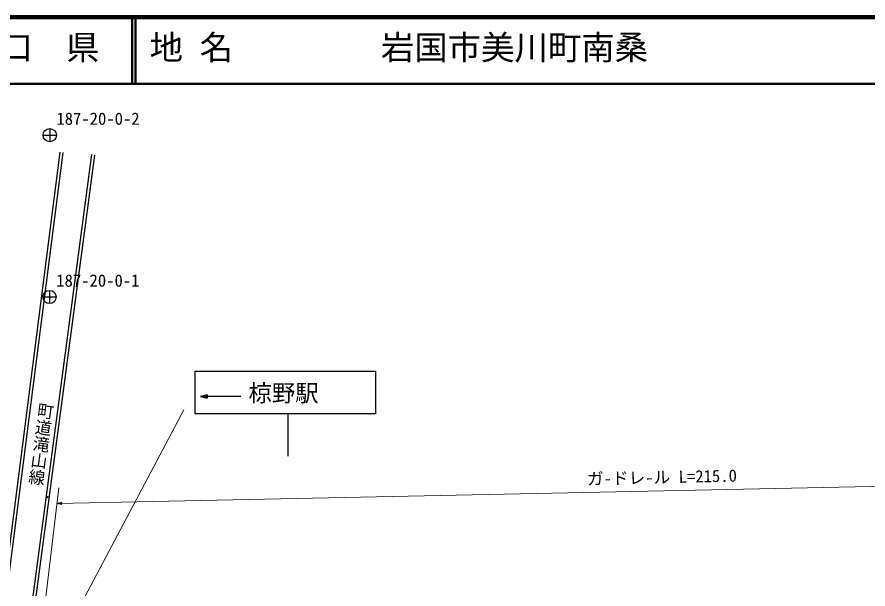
# Model space of a CAD drawing. Units: millimetres, scale not verified. Extents: x 40000 to 680000, y 20000 to 380000.
# Drawn here: x 350522 to 477970, y 294256 to 380000 of the extents above; entities that cross this region are included whole.
import ezdxf
from ezdxf.enums import TextEntityAlignment as Align

# ---------------------------------------------------------------- set-up
doc = ezdxf.new("R2010")
doc.units = ezdxf.units.MM
doc.header["$LTSCALE"] = 1000
for name, color, linetype, lineweight in [('M-BGD', 7, 'Continuous', 25), ('M-BMK-SRVR', 3, 'Continuous', 25), ('M-STR-HTXT', 7, 'Continuous', 13), ('M-STR-STRC', 7, 'Continuous', 25), ('M-TTL', 2, 'Continuous', 140), ('M-TTL-LINE', 7, 'Continuous', 50), ('M-TTL-TXT', 7, 'Continuous', 13)]:
    doc.layers.add(name, color=color, linetype=linetype, lineweight=lineweight)
doc.layers.add('M-BGD-HTXT', color=7, linetype='Continuous')
doc.styles.add('@ＭＳ ゴシック', font='')
doc.styles.add('ＭＳ ゴシック', font='')
doc.styles.get('@ＭＳ ゴシック').set_extended_font_data('@MS Gothic')
doc.styles.get('ＭＳ ゴシック').set_extended_font_data('MS Gothic')

# ---------------------------------------------------------------- blocks, each defined once
blk = doc.blocks.new('BUHIN1')
at = {"color": 3, "linetype": 'Continuous', "lineweight": 25}
for p, q in [((-946, 307), (946, -307)), ((-307, -946), (307, 946))]:
    blk.add_line(p, q, dxfattribs=at)
blk.add_circle((0, 0), 995, dxfattribs=at)
blk = doc.blocks.new('BUHIN3')
at = {"color": 7, "linetype": 'Continuous', "lineweight": 25}
for radius in [99.5, 3]:
    blk.add_circle((0, 0), radius, dxfattribs=at)

msp = doc.modelspace()

# ---------------------------------------------------------------- linework, layer by layer
at = {"layer": 'M-BGD'}
for p, q in [((346803, 280146), (356991, 359754)), ((357385, 359684), (347185, 279984)), ((351164, 279638), (361716, 359376)), ((362110, 359303), (351585, 279766))]:
    msp.add_line(p, q, dxfattribs=at)
at = {"layer": 'M-STR-HTXT'}
for p, q in [((353015, 278621), (375521, 321096)), ((356521, 307074), (555567, 311238)), ((353061, 277905), (356796, 309397)), ((357190, 307256), (356544, 307080)), ((356610, 307082), (357174, 307232)), ((356677, 307083), (357151, 307207)), ((356742, 307084), (357127, 307182)), ((356808, 307086), (357103, 307157)), ((357103, 307157), (357106, 307027)), ((357127, 307182), (357130, 307003)), ((357151, 307207), (357155, 306979)), ((357174, 307232), (357180, 306955)), ((357197, 306931), (357190, 307256)), ((356544, 307080), (357197, 306931)), ((357180, 306955), (356612, 307082)), ((357155, 306979), (356677, 307083)), ((357130, 307003), (356742, 307084)), ((357106, 307027), (356808, 307086)), ((356873, 307087), (357079, 307132)), ((357081, 307051), (356873, 307087)), ((356940, 307088), (357055, 307107)), ((357055, 307091), (356940, 307088)), ((357056, 307075), (356940, 307088)), ((357055, 307107), (357056, 307075)), ((357079, 307132), (357081, 307051))]:
    msp.add_line(p, q, dxfattribs=at)
at = {"layer": 'M-STR-STRC'}
for p, q in [((377216, 320519), (377216, 326885)), ((377216, 326885), (404190, 326885)), ((404190, 326885), (404190, 320519)), ((379003, 323374), (378003, 323124)), ((378003, 323124), (379003, 322874)), ((384032, 323124), (378003, 323124)), ((378106, 323124), (378978, 323337)), ((378978, 322912), (378108, 323124)), ((378208, 323124), (378941, 323299)), ((378941, 322949), (378208, 323124)), ((378308, 323124), (378903, 323262)), ((378903, 322987), (378308, 323124)), ((378411, 323124), (378866, 323224)), ((378866, 323024), (378411, 323124)), ((378511, 323124), (378828, 323187)), ((378828, 323062), (378511, 323124)), ((378613, 323124), (378791, 323149)), ((378791, 323124), (378613, 323124)), ((378791, 323099), (378613, 323124)), ((378791, 323149), (378791, 323099)), ((378828, 323187), (378828, 323062)), ((378866, 323224), (378866, 323024)), ((378903, 323262), (378903, 322987)), ((378941, 323299), (378941, 322949)), ((378978, 323337), (378978, 322912)), ((379003, 322874), (379003, 323374)), ((404190, 320519), (377216, 320519)), ((391106, 320519), (391106, 314154))]:
    msp.add_line(p, q, dxfattribs=at)
at = {"layer": 'M-TTL'}
msp.add_line((680000, 380000), (40000, 380000), dxfattribs=at)
at = {"layer": 'M-TTL-LINE'}
for p, q in [((367750, 380000), (367750, 370000)), ((368250, 380000), (368250, 370000)), ((40000, 370000), (680000, 370000))]:
    msp.add_line(p, q, dxfattribs=at)

# ---------------------------------------------------------------- block references
at = {"layer": 'M-BGD', "rotation": 288}
msp.add_blockref('BUHIN3', (355081, 308023), dxfattribs=at)
at = {"layer": 'M-BMK-SRVR', "rotation": 288}
for p in [(355418, 362292), (355393, 338029)]:
    msp.add_blockref('BUHIN1', p, dxfattribs=at)

# ---------------------------------------------------------------- texts
at = {"layer": 'M-BGD-HTXT', "style": '@ＭＳ ゴシック'}
msp.add_text('町道滝山線', height=1833, rotation=262.4, dxfattribs=at).set_placement((353496, 322362), align=Align.BOTTOM_LEFT)
at = {"layer": 'M-BMK-SRVR', "style": 'ＭＳ ゴシック'}
for s, p in [('187-20-0-2', (356418, 363292)), ('187-20-0-1', (356393, 339029))]:
    msp.add_text(s, height=1833, dxfattribs=at).set_placement(p, align=Align.BOTTOM_LEFT)
at = {"layer": 'M-STR-HTXT', "style": 'ＭＳ ゴシック'}
msp.add_text('ガ-ドレ-ル L=215.0', height=1833, rotation=1.3, dxfattribs=at).set_placement((435905, 309298), align=Align.BOTTOM_LEFT)
at = {"layer": 'M-STR-STRC', "style": 'ＭＳ ゴシック'}
msp.add_text('椋野駅', height=2566, dxfattribs=at).set_placement((385189, 321571), align=Align.BOTTOM_LEFT)
at = {"layer": 'M-TTL-TXT', "style": 'ＭＳ ゴシック'}
for s, p in [('山\u3000口\u3000県', (337875, 372500)), ('地 名', (370380, 372500)), ('岩国市美川町南桑', (405024, 372500))]:
    msp.add_text(s, height=3666, dxfattribs=at).set_placement(p, align=Align.BOTTOM_LEFT)

doc.saveas('drawing.dxf')
